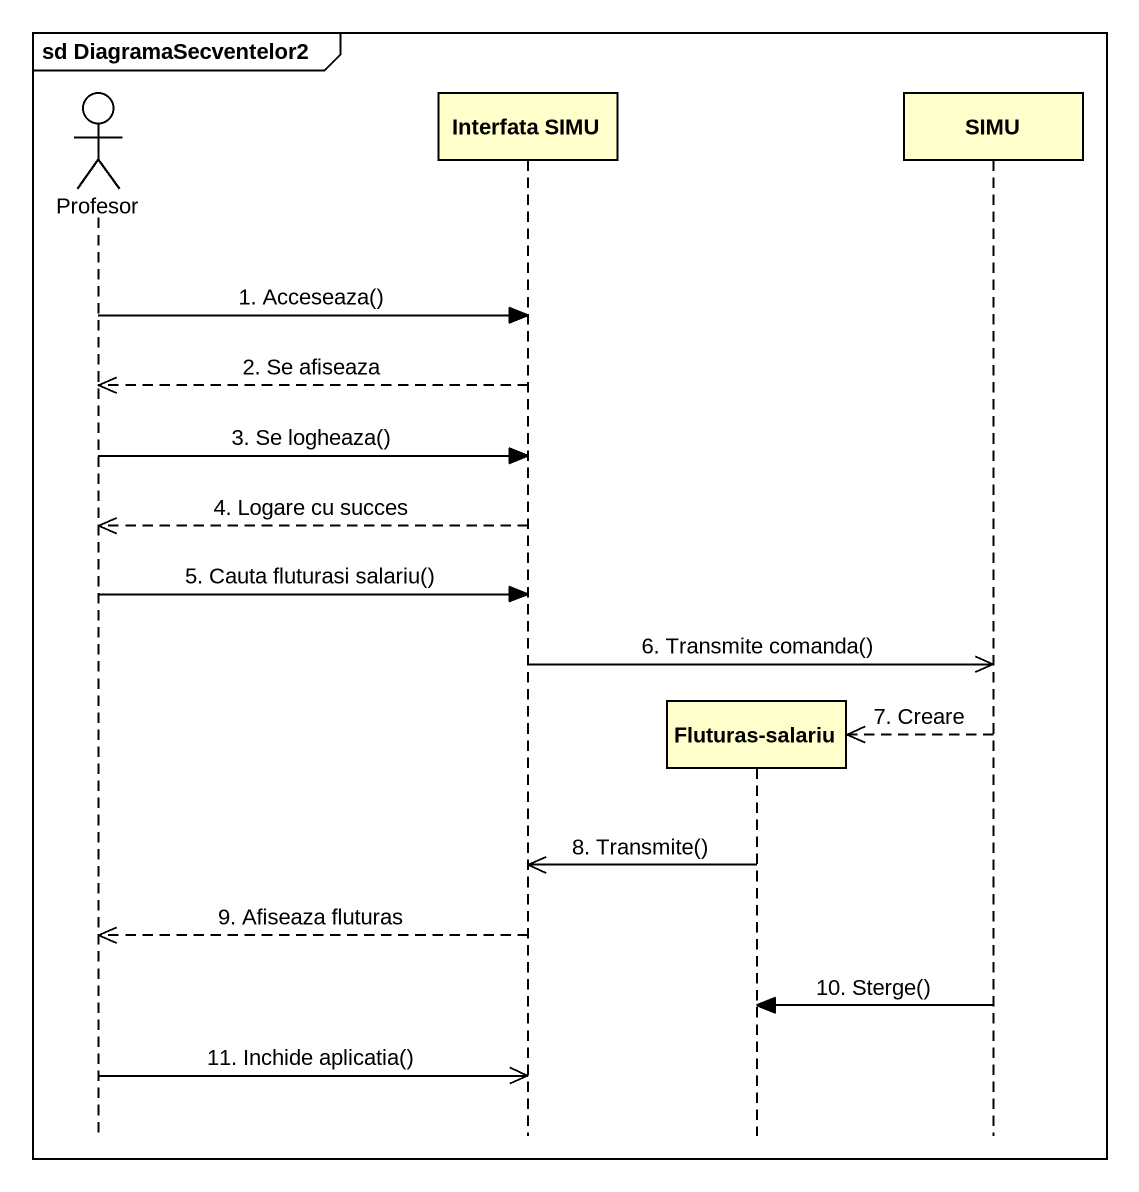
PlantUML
@startuml
mainframe sd DiagramaSecventelor2
hide footbox
actor Profesor
participant "Interfata SIMU" as Interfata_SIMU
participant "Fluturas-salariu" as Fluturas_salariu
participant SIMU

Profesor -> Interfata_SIMU : 1. Acceseaza()
Interfata_SIMU -->> Profesor : 2. Se afiseaza
Profesor -> Interfata_SIMU : 3. Se logheaza()
Interfata_SIMU -->> Profesor : 4. Logare cu succes
Profesor -> Interfata_SIMU : 5. Cauta fluturasi salariu()
Interfata_SIMU ->> SIMU : 6. Transmite comanda()
SIMU -->> Fluturas_salariu ** : 7. Creare
Fluturas_salariu ->> Interfata_SIMU : 8. Transmite()
Interfata_SIMU -->> Profesor : 9. Afiseaza fluturas
SIMU -> Fluturas_salariu : 10. Sterge()
Profesor ->> Interfata_SIMU : 11. Inchide aplicatia()
@enduml
